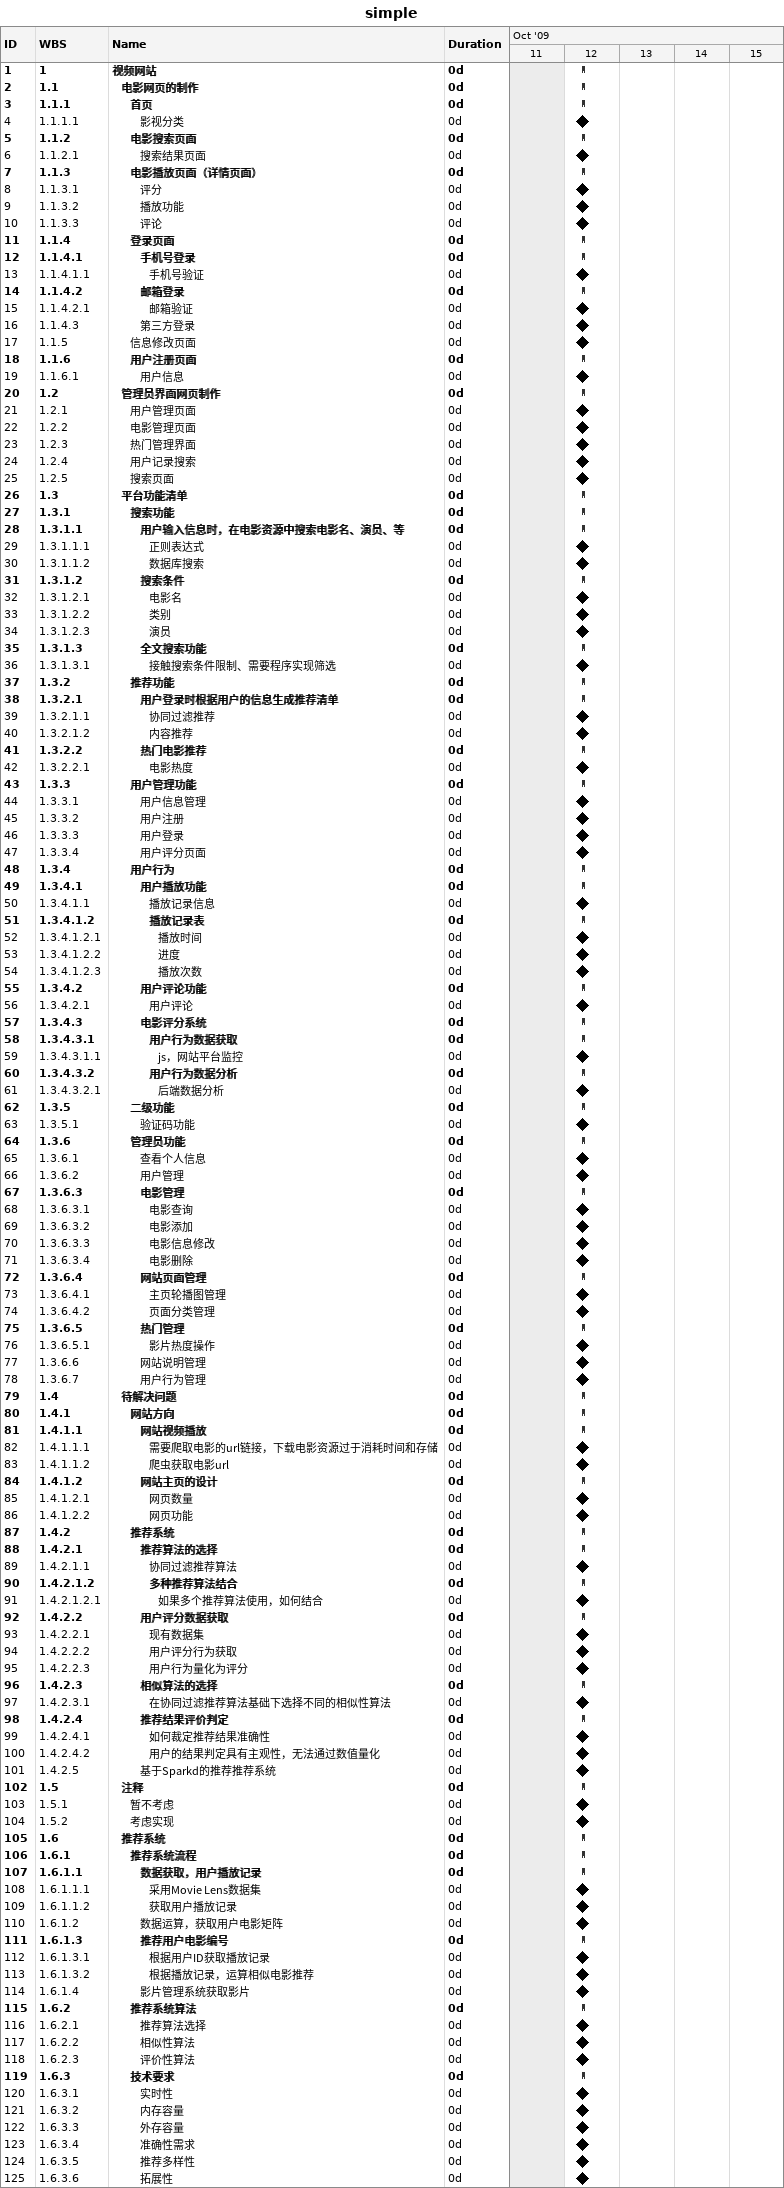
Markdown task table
simple

| ID | WBS | Task | Duration | Start | Finish |
|---|---|---|---|---|---|
| 1 | 1 | **视频网站** | 0d | 2009-10-12 | 2009-10-12 |
| 2 | 1.1 | **电影网页的制作** | 0d | 2009-10-12 | 2009-10-12 |
| 3 | 1.1.1 | **首页** | 0d | 2009-10-12 | 2009-10-12 |
| 4 | 1.1.1.1 | 影视分类 | 0d | 2009-10-12 | 2009-10-12 |
| 5 | 1.1.2 | **电影搜索页面** | 0d | 2009-10-12 | 2009-10-12 |
| 6 | 1.1.2.1 | 搜索结果页面 | 0d | 2009-10-12 | 2009-10-12 |
| 7 | 1.1.3 | **电影播放页面（详情页面）** | 0d | 2009-10-12 | 2009-10-12 |
| 8 | 1.1.3.1 | 评分 | 0d | 2009-10-12 | 2009-10-12 |
| 9 | 1.1.3.2 | 播放功能 | 0d | 2009-10-12 | 2009-10-12 |
| 10 | 1.1.3.3 | 评论 | 0d | 2009-10-12 | 2009-10-12 |
| 11 | 1.1.4 | **登录页面** | 0d | 2009-10-12 | 2009-10-12 |
| 12 | 1.1.4.1 | **手机号登录** | 0d | 2009-10-12 | 2009-10-12 |
| 13 | 1.1.4.1.1 | 手机号验证 | 0d | 2009-10-12 | 2009-10-12 |
| 14 | 1.1.4.2 | **邮箱登录** | 0d | 2009-10-12 | 2009-10-12 |
| 15 | 1.1.4.2.1 | 邮箱验证 | 0d | 2009-10-12 | 2009-10-12 |
| 16 | 1.1.4.3 | 第三方登录 | 0d | 2009-10-12 | 2009-10-12 |
| 17 | 1.1.5 | 信息修改页面 | 0d | 2009-10-12 | 2009-10-12 |
| 18 | 1.1.6 | **用户注册页面** | 0d | 2009-10-12 | 2009-10-12 |
| 19 | 1.1.6.1 | 用户信息 | 0d | 2009-10-12 | 2009-10-12 |
| 20 | 1.2 | **管理员界面网页制作** | 0d | 2009-10-12 | 2009-10-12 |
| 21 | 1.2.1 | 用户管理页面 | 0d | 2009-10-12 | 2009-10-12 |
| 22 | 1.2.2 | 电影管理页面 | 0d | 2009-10-12 | 2009-10-12 |
| 23 | 1.2.3 | 热门管理界面 | 0d | 2009-10-12 | 2009-10-12 |
| 24 | 1.2.4 | 用户记录搜索 | 0d | 2009-10-12 | 2009-10-12 |
| 25 | 1.2.5 | 搜索页面 | 0d | 2009-10-12 | 2009-10-12 |
| 26 | 1.3 | **平台功能清单** | 0d | 2009-10-12 | 2009-10-12 |
| 27 | 1.3.1 | **搜索功能** | 0d | 2009-10-12 | 2009-10-12 |
| 28 | 1.3.1.1 | **用户输入信息时，在电影资源中搜索电影名、演员、等** | 0d | 2009-10-12 | 2009-10-12 |
| 29 | 1.3.1.1.1 | 正则表达式 | 0d | 2009-10-12 | 2009-10-12 |
| 30 | 1.3.1.1.2 | 数据库搜索 | 0d | 2009-10-12 | 2009-10-12 |
| 31 | 1.3.1.2 | **搜索条件** | 0d | 2009-10-12 | 2009-10-12 |
| 32 | 1.3.1.2.1 | 电影名 | 0d | 2009-10-12 | 2009-10-12 |
| 33 | 1.3.1.2.2 | 类别 | 0d | 2009-10-12 | 2009-10-12 |
| 34 | 1.3.1.2.3 | 演员 | 0d | 2009-10-12 | 2009-10-12 |
| 35 | 1.3.1.3 | **全文搜索功能** | 0d | 2009-10-12 | 2009-10-12 |
| 36 | 1.3.1.3.1 | 接触搜索条件限制、需要程序实现筛选 | 0d | 2009-10-12 | 2009-10-12 |
| 37 | 1.3.2 | **推荐功能** | 0d | 2009-10-12 | 2009-10-12 |
| 38 | 1.3.2.1 | **用户登录时根据用户的信息生成推荐清单** | 0d | 2009-10-12 | 2009-10-12 |
| 39 | 1.3.2.1.1 | 协同过滤推荐 | 0d | 2009-10-12 | 2009-10-12 |
| 40 | 1.3.2.1.2 | 内容推荐 | 0d | 2009-10-12 | 2009-10-12 |
| 41 | 1.3.2.2 | **热门电影推荐** | 0d | 2009-10-12 | 2009-10-12 |
| 42 | 1.3.2.2.1 | 电影热度 | 0d | 2009-10-12 | 2009-10-12 |
| 43 | 1.3.3 | **用户管理功能** | 0d | 2009-10-12 | 2009-10-12 |
| 44 | 1.3.3.1 | 用户信息管理 | 0d | 2009-10-12 | 2009-10-12 |
| 45 | 1.3.3.2 | 用户注册 | 0d | 2009-10-12 | 2009-10-12 |
| 46 | 1.3.3.3 | 用户登录 | 0d | 2009-10-12 | 2009-10-12 |
| 47 | 1.3.3.4 | 用户评分页面 | 0d | 2009-10-12 | 2009-10-12 |
| 48 | 1.3.4 | **用户行为** | 0d | 2009-10-12 | 2009-10-12 |
| 49 | 1.3.4.1 | **用户播放功能** | 0d | 2009-10-12 | 2009-10-12 |
| 50 | 1.3.4.1.1 | 播放记录信息 | 0d | 2009-10-12 | 2009-10-12 |
| 51 | 1.3.4.1.2 | **播放记录表** | 0d | 2009-10-12 | 2009-10-12 |
| 52 | 1.3.4.1.2.1 | 播放时间 | 0d | 2009-10-12 | 2009-10-12 |
| 53 | 1.3.4.1.2.2 | 进度 | 0d | 2009-10-12 | 2009-10-12 |
| 54 | 1.3.4.1.2.3 | 播放次数 | 0d | 2009-10-12 | 2009-10-12 |
| 55 | 1.3.4.2 | **用户评论功能** | 0d | 2009-10-12 | 2009-10-12 |
| 56 | 1.3.4.2.1 | 用户评论 | 0d | 2009-10-12 | 2009-10-12 |
| 57 | 1.3.4.3 | **电影评分系统** | 0d | 2009-10-12 | 2009-10-12 |
| 58 | 1.3.4.3.1 | **用户行为数据获取** | 0d | 2009-10-12 | 2009-10-12 |
| 59 | 1.3.4.3.1.1 | js，网站平台监控 | 0d | 2009-10-12 | 2009-10-12 |
| 60 | 1.3.4.3.2 | **用户行为数据分析** | 0d | 2009-10-12 | 2009-10-12 |
| 61 | 1.3.4.3.2.1 | 后端数据分析 | 0d | 2009-10-12 | 2009-10-12 |
| 62 | 1.3.5 | **二级功能** | 0d | 2009-10-12 | 2009-10-12 |
| 63 | 1.3.5.1 | 验证码功能 | 0d | 2009-10-12 | 2009-10-12 |
| 64 | 1.3.6 | **管理员功能** | 0d | 2009-10-12 | 2009-10-12 |
| 65 | 1.3.6.1 | 查看个人信息 | 0d | 2009-10-12 | 2009-10-12 |
| 66 | 1.3.6.2 | 用户管理 | 0d | 2009-10-12 | 2009-10-12 |
| 67 | 1.3.6.3 | **电影管理** | 0d | 2009-10-12 | 2009-10-12 |
| 68 | 1.3.6.3.1 | 电影查询 | 0d | 2009-10-12 | 2009-10-12 |
| 69 | 1.3.6.3.2 | 电影添加 | 0d | 2009-10-12 | 2009-10-12 |
| 70 | 1.3.6.3.3 | 电影信息修改 | 0d | 2009-10-12 | 2009-10-12 |
| 71 | 1.3.6.3.4 | 电影删除 | 0d | 2009-10-12 | 2009-10-12 |
| 72 | 1.3.6.4 | **网站页面管理** | 0d | 2009-10-12 | 2009-10-12 |
| 73 | 1.3.6.4.1 | 主页轮播图管理 | 0d | 2009-10-12 | 2009-10-12 |
| 74 | 1.3.6.4.2 | 页面分类管理 | 0d | 2009-10-12 | 2009-10-12 |
| 75 | 1.3.6.5 | **热门管理** | 0d | 2009-10-12 | 2009-10-12 |
| 76 | 1.3.6.5.1 | 影片热度操作 | 0d | 2009-10-12 | 2009-10-12 |
| 77 | 1.3.6.6 | 网站说明管理 | 0d | 2009-10-12 | 2009-10-12 |
| 78 | 1.3.6.7 | 用户行为管理 | 0d | 2009-10-12 | 2009-10-12 |
| 79 | 1.4 | **待解决问题** | 0d | 2009-10-12 | 2009-10-12 |
| 80 | 1.4.1 | **网站方向** | 0d | 2009-10-12 | 2009-10-12 |
| 81 | 1.4.1.1 | **网站视频播放** | 0d | 2009-10-12 | 2009-10-12 |
| 82 | 1.4.1.1.1 | 需要爬取电影的url链接，下载电影资源过于消耗时间和存储 | 0d | 2009-10-12 | 2009-10-12 |
| 83 | 1.4.1.1.2 | 爬虫获取电影url | 0d | 2009-10-12 | 2009-10-12 |
| 84 | 1.4.1.2 | **网站主页的设计** | 0d | 2009-10-12 | 2009-10-12 |
| 85 | 1.4.1.2.1 | 网页数量 | 0d | 2009-10-12 | 2009-10-12 |
| 86 | 1.4.1.2.2 | 网页功能 | 0d | 2009-10-12 | 2009-10-12 |
| 87 | 1.4.2 | **推荐系统** | 0d | 2009-10-12 | 2009-10-12 |
| 88 | 1.4.2.1 | **推荐算法的选择** | 0d | 2009-10-12 | 2009-10-12 |
| 89 | 1.4.2.1.1 | 协同过滤推荐算法 | 0d | 2009-10-12 | 2009-10-12 |
| 90 | 1.4.2.1.2 | **多种推荐算法结合** | 0d | 2009-10-12 | 2009-10-12 |
| 91 | 1.4.2.1.2.1 | 如果多个推荐算法使用，如何结合 | 0d | 2009-10-12 | 2009-10-12 |
| 92 | 1.4.2.2 | **用户评分数据获取** | 0d | 2009-10-12 | 2009-10-12 |
| 93 | 1.4.2.2.1 | 现有数据集 | 0d | 2009-10-12 | 2009-10-12 |
| 94 | 1.4.2.2.2 | 用户评分行为获取 | 0d | 2009-10-12 | 2009-10-12 |
| 95 | 1.4.2.2.3 | 用户行为量化为评分 | 0d | 2009-10-12 | 2009-10-12 |
| 96 | 1.4.2.3 | **相似算法的选择** | 0d | 2009-10-12 | 2009-10-12 |
| 97 | 1.4.2.3.1 | 在协同过滤推荐算法基础下选择不同的相似性算法 | 0d | 2009-10-12 | 2009-10-12 |
| 98 | 1.4.2.4 | **推荐结果评价判定** | 0d | 2009-10-12 | 2009-10-12 |
| 99 | 1.4.2.4.1 | 如何裁定推荐结果准确性 | 0d | 2009-10-12 | 2009-10-12 |
| 100 | 1.4.2.4.2 | 用户的结果判定具有主观性，无法通过数值量化 | 0d | 2009-10-12 | 2009-10-12 |
| 101 | 1.4.2.5 | 基于Sparkd的推荐推荐系统 | 0d | 2009-10-12 | 2009-10-12 |
| 102 | 1.5 | **注释** | 0d | 2009-10-12 | 2009-10-12 |
| 103 | 1.5.1 | 暂不考虑 | 0d | 2009-10-12 | 2009-10-12 |
| 104 | 1.5.2 | 考虑实现 | 0d | 2009-10-12 | 2009-10-12 |
| 105 | 1.6 | **推荐系统** | 0d | 2009-10-12 | 2009-10-12 |
| 106 | 1.6.1 | **推荐系统流程** | 0d | 2009-10-12 | 2009-10-12 |
| 107 | 1.6.1.1 | **数据获取，用户播放记录** | 0d | 2009-10-12 | 2009-10-12 |
| 108 | 1.6.1.1.1 | 采用Movie Lens数据集 | 0d | 2009-10-12 | 2009-10-12 |
| 109 | 1.6.1.1.2 | 获取用户播放记录 | 0d | 2009-10-12 | 2009-10-12 |
| 110 | 1.6.1.2 | 数据运算，获取用户电影矩阵 | 0d | 2009-10-12 | 2009-10-12 |
| 111 | 1.6.1.3 | **推荐用户电影编号** | 0d | 2009-10-12 | 2009-10-12 |
| 112 | 1.6.1.3.1 | 根据用户ID获取播放记录 | 0d | 2009-10-12 | 2009-10-12 |
| 113 | 1.6.1.3.2 | 根据播放记录，运算相似电影推荐 | 0d | 2009-10-12 | 2009-10-12 |
| 114 | 1.6.1.4 | 影片管理系统获取影片 | 0d | 2009-10-12 | 2009-10-12 |
| 115 | 1.6.2 | **推荐系统算法** | 0d | 2009-10-12 | 2009-10-12 |
| 116 | 1.6.2.1 | 推荐算法选择 | 0d | 2009-10-12 | 2009-10-12 |
| 117 | 1.6.2.2 | 相似性算法 | 0d | 2009-10-12 | 2009-10-12 |
| 118 | 1.6.2.3 | 评价性算法 | 0d | 2009-10-12 | 2009-10-12 |
| 119 | 1.6.3 | **技术要求** | 0d | 2009-10-12 | 2009-10-12 |
| 120 | 1.6.3.1 | 实时性 | 0d | 2009-10-12 | 2009-10-12 |
| 121 | 1.6.3.2 | 内存容量 | 0d | 2009-10-12 | 2009-10-12 |
| 122 | 1.6.3.3 | 外存容量 | 0d | 2009-10-12 | 2009-10-12 |
| 123 | 1.6.3.4 | 准确性需求 | 0d | 2009-10-12 | 2009-10-12 |
| 124 | 1.6.3.5 | 推荐多样性 | 0d | 2009-10-12 | 2009-10-12 |
| 125 | 1.6.3.6 | 拓展性 | 0d | 2009-10-12 | 2009-10-12 |
